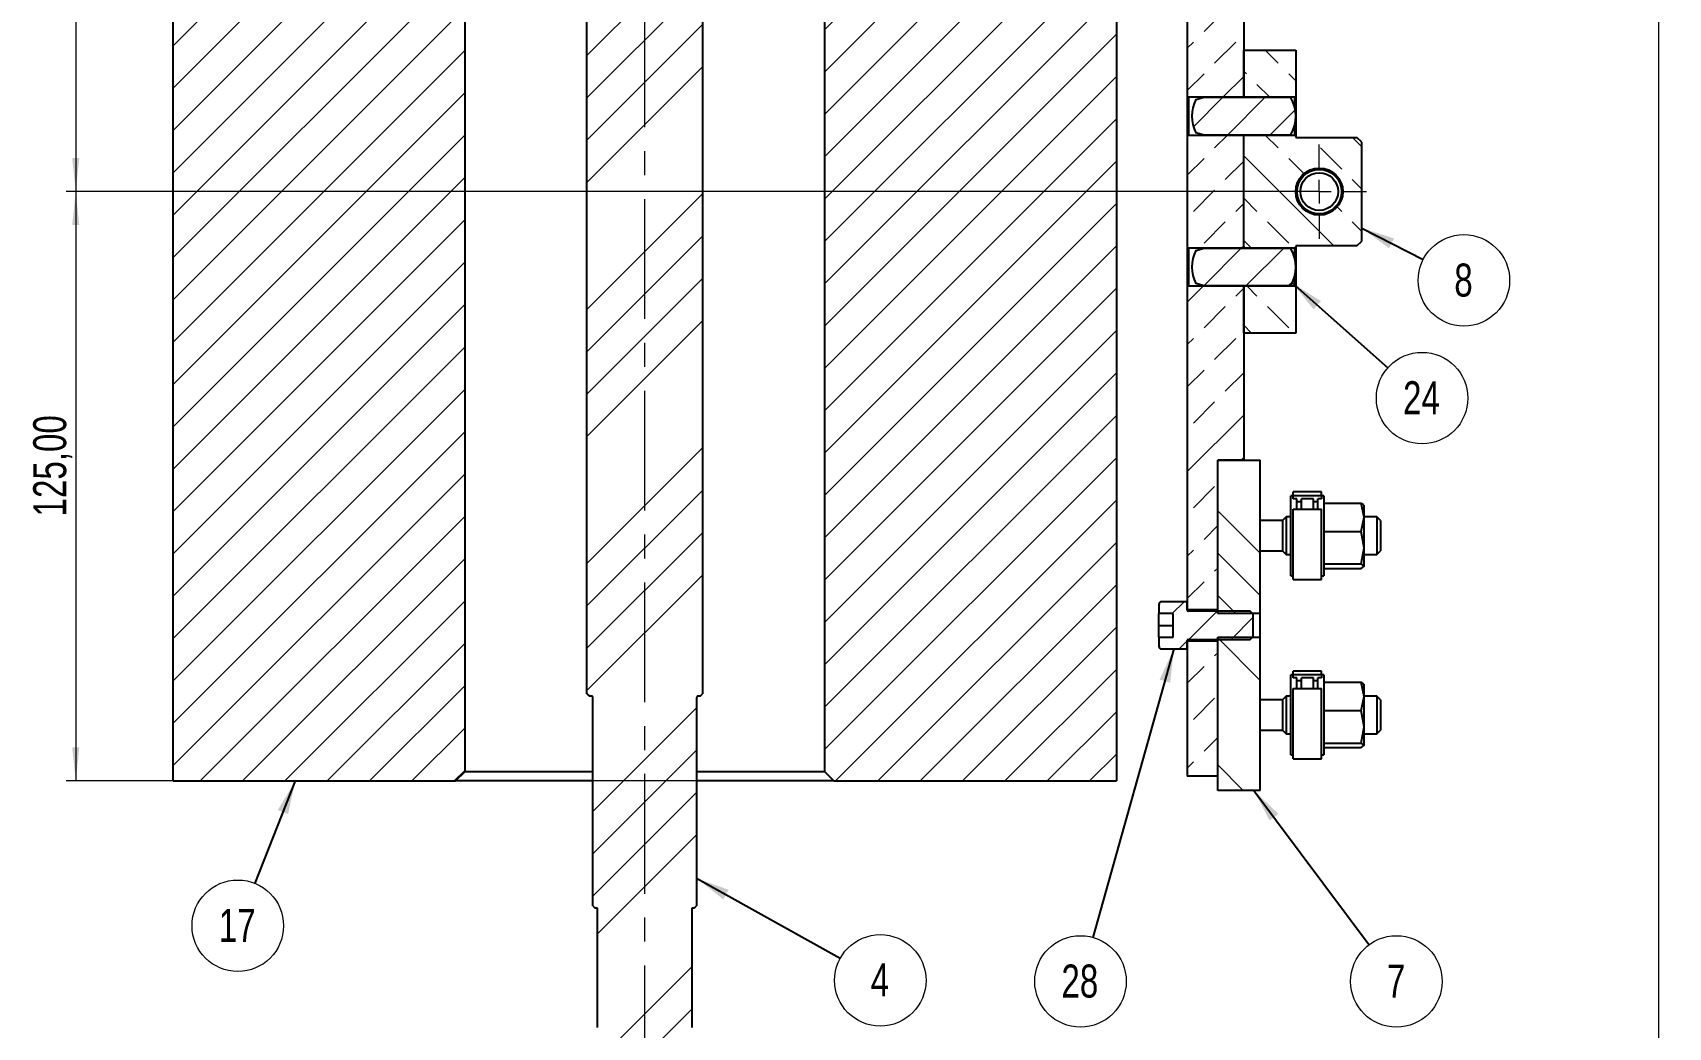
# Model space of a CAD drawing. Header units: millimetres. Extents: x 15 to 1184, y 5 to 836.
# Drawn here: x 477.5 to 650.9, y 487.1 to 592.6 of the extents above; entities that cross this region are included whole.
import ezdxf

# ---------------------------------------------------------------- set-up
doc = ezdxf.new("R2010")
doc.units = ezdxf.units.MM
doc.linetypes.add('CENTERX2', pattern=[20.32, 12.7, -2.54, 2.54, -2.54])
doc.styles.add('SLDTEXTSTYLE1', font='TXT', dxfattribs={"width": 0.75})
doc.dimstyles.new('SLDDIMSTYLE0', dxfattribs={"dimtxt": 0.18, "dimasz": 3.556, "dimexe": 0, "dimexo": 0.0625, "dimgap": 0, "dimtad": 0, "dimtih": 1, "dimtoh": 1, "dimdec": 0, "dimrnd": 1e-09, "dimzin": 0, "dimdsep": 46, "dimtxsty": 'Standard', "dimsah": 1, "dimcen": 0.09, "dimadec": 0, "dimazin": 0, "dimtfac": 3.556, "dimtdec": 0, "dimtofl": 0, "dimtmove": 0, "dimatfit": 3, "dimfxl": 1, "dimfrac": 2, "dimtolj": 1, "dimtzin": 0, "dimarcsym": 0})
doc.dimstyles.new('SLDDIMSTYLE2', dxfattribs={"dimtxt": 3.5, "dimasz": 3.556, "dimexe": 0, "dimexo": 0.0625, "dimgap": 0.875, "dimtad": 1, "dimlfac": 2, "dimrnd": 1e-09, "dimzin": 12, "dimdsep": 46, "dimtxsty": 'SLDTEXTSTYLE1', "dimsah": 1, "dimcen": 0.09, "dimadec": 0, "dimazin": 3, "dimtfac": 1, "dimtofl": 0, "dimtmove": 0, "dimatfit": 3, "dimfxl": 1, "dimfrac": 2, "dimtolj": 1, "dimtzin": 12, "dimarcsym": 0})
pattern_1 = [(45, (0, 0), (-8.98026, 8.98026), []), (45, (4.49, 0), (-8.98026, 8.98026), [3.175, -1.5875]), (45, (8.98, 0), (-8.98026, 8.98026), [3.175, -1.5875]), (45, (13.47, 0), (-8.98026, 8.98026), [3.175, -1.5875])]
pattern_2 = [(135, (0, 0), (-13.4704, -13.4704), []), (135, (-2e-14, 4.49), (-13.4704, -13.4704), []), (135, (-3e-14, 8.98), (-13.4704, -13.4704), []), (135, (-5e-14, 13.47), (-13.4704, -13.4704), [])]
pattern_3 = [(135, (0, 0), (-8.98026, -8.98026), []), (135, (-2e-14, 4.49), (-8.98026, -8.98026), [3.175, -1.5875]), (135, (-3e-14, 8.98), (-8.98026, -8.98026), [3.175, -1.5875]), (135, (-5e-14, 13.47), (-8.98026, -8.98026), [3.175, -1.5875])]

# ---------------------------------------------------------------- blocks, each defined once
blk = doc.blocks.new('_D_3')
at = {"color": 7, "linetype": 'Continuous', "lineweight": 0}
for p, q in [((564.9, 819.42), (650.9, 819.42)), ((649.9, 482.22), (649.9, 819.42)), ((547.03, 482.22), (650.9, 482.22))]:
    blk.add_line(p, q, dxfattribs=at)
at = {"color": 7, "linetype": 'Continuous', "lineweight": 18}
for points in [[(649.9, 819.42), (649.52, 815.86), (650.28, 815.86)], [(649.9, 482.22), (650.28, 485.78), (649.52, 485.78)]]:
    blk.add_solid(points, dxfattribs=at)
at = {"color": 7, "linetype": 'Continuous', "lineweight": 18, "insert": (645.39, 652.55), "char_height": 3.5, "attachment_point": 1, "rotation": 90, "style": 'SLDTEXTSTYLE1'}
blk.add_mtext('674,40', dxfattribs=at)
blk = doc.blocks.new('_D_4')
at = {"color": 7, "linetype": 'Continuous', "lineweight": 0}
for p, q in [((561.45, 638.22), (481.08, 638.22)), ((482.08, 638.22), (482.08, 575.72)), ((612.9, 575.72), (481.08, 575.72))]:
    blk.add_line(p, q, dxfattribs=at)
at = {"color": 7, "linetype": 'Continuous', "lineweight": 18}
for points in [[(482.08, 638.22), (481.7, 634.66), (482.46, 634.66)], [(482.08, 575.72), (482.46, 579.28), (481.7, 579.28)]]:
    blk.add_solid(points, dxfattribs=at)
at = {"color": 7, "linetype": 'Continuous', "lineweight": 18, "insert": (477.57, 601.35), "char_height": 3.5, "attachment_point": 1, "rotation": 90, "style": 'SLDTEXTSTYLE1'}
blk.add_mtext('125,00', dxfattribs=at)
blk = doc.blocks.new('_D_5')
at = {"color": 7, "linetype": 'Continuous', "lineweight": 0}
for p, q in [((612.9, 575.72), (481.08, 575.72)), ((482.08, 575.72), (482.08, 513.22)), ((561.45, 513.22), (481.08, 513.22))]:
    blk.add_line(p, q, dxfattribs=at)
at = {"color": 7, "linetype": 'Continuous', "lineweight": 18}
for points in [[(482.08, 575.72), (481.7, 572.16), (482.46, 572.16)], [(482.08, 513.22), (482.46, 516.78), (481.7, 516.78)]]:
    blk.add_solid(points, dxfattribs=at)
at = {"color": 7, "linetype": 'Continuous', "lineweight": 18, "insert": (477.57, 541.27), "char_height": 3.5, "attachment_point": 1, "rotation": 90, "style": 'SLDTEXTSTYLE1'}
blk.add_mtext('125,00', dxfattribs=at)
blk = doc.blocks.new('SW_NOTE_0_57')
at = {"color": 0, "linetype": 'Continuous', "lineweight": 0}
blk.add_circle((3.63, -3.22), 4.85, dxfattribs=at)
at = {"color": 0, "linetype": 'Continuous', "lineweight": 0, "insert": (3.56, -1.43), "char_height": 3.5, "attachment_point": 2, "style": 'SLDTEXTSTYLE1'}
blk.add_mtext('24', dxfattribs=at)
blk = doc.blocks.new('SW_NOTE_0_58')
at = {"color": 0, "linetype": 'Continuous', "lineweight": 0}
blk.add_circle((4.32, -2.21), 4.85, dxfattribs=at)
at = {"color": 0, "linetype": 'Continuous', "lineweight": 0, "insert": (4.28, -0.43), "char_height": 3.5, "attachment_point": 2, "style": 'SLDTEXTSTYLE1'}
blk.add_mtext('8', dxfattribs=at)
blk = doc.blocks.new('SW_NOTE_0_59')
at = {"color": 0, "linetype": 'Continuous', "lineweight": 0}
blk.add_circle((2.9, -3.89), 4.85, dxfattribs=at)
at = {"color": 0, "linetype": 'Continuous', "lineweight": 0, "insert": (2.86, -2.1), "char_height": 3.5, "attachment_point": 2, "style": 'SLDTEXTSTYLE1'}
blk.add_mtext('7', dxfattribs=at)
blk = doc.blocks.new('SW_NOTE_0_60')
at = {"color": 0, "linetype": 'Continuous', "lineweight": 0}
blk.add_circle((-1.31, -4.67), 4.85, dxfattribs=at)
at = {"color": 0, "linetype": 'Continuous', "lineweight": 0, "insert": (-1.38, -2.88), "char_height": 3.5, "attachment_point": 2, "style": 'SLDTEXTSTYLE1'}
blk.add_mtext('28', dxfattribs=at)
blk = doc.blocks.new('SW_NOTE_0_61')
at = {"color": 0, "linetype": 'Continuous', "lineweight": 0}
blk.add_circle((-1.79, -4.51), 4.85, dxfattribs=at)
at = {"color": 0, "linetype": 'Continuous', "lineweight": 0, "insert": (-1.86, -2.72), "char_height": 3.5, "attachment_point": 2, "style": 'SLDTEXTSTYLE1'}
blk.add_mtext('17', dxfattribs=at)
blk = doc.blocks.new('SW_NOTE_0_62')
at = {"color": 0, "linetype": 'Continuous', "lineweight": 0}
blk.add_circle((4.24, -2.36), 4.85, dxfattribs=at)
at = {"color": 0, "linetype": 'Continuous', "lineweight": 0, "insert": (4.2, -0.57), "char_height": 3.5, "attachment_point": 2, "style": 'SLDTEXTSTYLE1'}
blk.add_mtext('4', dxfattribs=at)
blk = doc.blocks.new('SW_CENTERMARKSYMBOL_0')
at = {"color": 0, "linetype": 'Continuous', "lineweight": 18}
for p, q in [((0, 2.5), (0, 5)), ((-2.5, 0), (-5, 0)), ((0, 0), (-1.25, 0)), ((0, 0), (0, 1.25)), ((0, 0), (0, -1.25)), ((0, 0), (1.25, 0)), ((2.5, 0), (5, 0)), ((0, -2.5), (0, -5))]:
    blk.add_line(p, q, dxfattribs=at)

msp = doc.modelspace()

# ---------------------------------------------------------------- hatches: boundary and pattern name
at = {"linetype": 'Continuous', "lineweight": 18}
h = msp.add_hatch(dxfattribs=at)
h.set_pattern_fill('DIN 201 Leichtmetall und Aluminiumlegierung', style=0, pattern_type=2)
h.set_pattern_definition(pattern_1)
h.paths.add_polyline_path([(605.9018, 657.7201), (605.9018, 677.7201), (601.4018, 677.7201), (601.4018, 725.2201), (605.9018, 725.2201), (605.9018, 728.0201), (599.9018, 728.0201), (599.9018, 585.8451), (600.0268, 585.7201), (605.7768, 585.7201), (605.9018, 585.8451), (605.9018, 622.7201), (601.4018, 622.7201), (601.4018, 657.7201)], flags=0)
h = msp.add_hatch(dxfattribs=at)
h.set_pattern_fill('DIN 201 Stahl und Stahlguss', style=0, pattern_type=2)
h.set_pattern_definition([(45, (0, 0), (-13.4704, 13.4704), []), (45, (4.49, 0), (-13.4704, 13.4704), []), (45, (8.98, 0), (-13.4704, 13.4704), []), (45, (13.47, 0), (-13.4704, 13.4704), [])])
edge = h.paths.add_edge_path(flags=0)
edge.add_line((536.1518, 639.5201), (536.1518, 627.2201))
edge.add_line((536.1518, 627.2201), (536.2768, 626.7536))
edge.add_line((536.2768, 626.7536), (536.2768, 522.4701))
edge.add_line((536.2768, 522.4701), (536.5268, 522.2201))
edge.add_line((536.5268, 522.2201), (536.7018, 522.2201))
edge.add_arc((536.7018, 522.0201), 0.2, 0, 90, ccw=False)
edge.add_line((536.9018, 522.0201), (536.9018, 499.9701))
edge.add_line((536.9018, 499.9701), (537.1518, 499.7201))
edge.add_line((537.1518, 499.7201), (537.4018, 499.7201))
edge.add_line((537.4018, 499.7201), (537.4018, 487.0701))
edge.add_line((537.4018, 487.0701), (538.2518, 486.2201))
edge.add_line((538.2518, 486.2201), (538.2768, 486.2201))
edge.add_line((538.2768, 486.2201), (538.2768, 482.7201))
edge.add_line((538.2768, 482.7201), (538.7768, 482.2201))
edge.add_line((538.7768, 482.2201), (546.0268, 482.2201))
edge.add_line((546.0268, 482.2201), (546.5268, 482.7201))
edge.add_line((546.5268, 482.7201), (546.5268, 486.2201))
edge.add_line((546.5268, 486.2201), (546.5518, 486.2201))
edge.add_line((546.5518, 486.2201), (547.4018, 487.0701))
edge.add_line((547.4018, 487.0701), (547.4018, 499.7201))
edge.add_line((547.4018, 499.7201), (547.6518, 499.7201))
edge.add_line((547.6518, 499.7201), (547.9018, 499.9701))
edge.add_line((547.9018, 499.9701), (547.9018, 522.0201))
edge.add_arc((548.1018, 522.0201), 0.2, 90, 180, ccw=False)
edge.add_line((548.1018, 522.2201), (548.2768, 522.2201))
edge.add_line((548.2768, 522.2201), (548.5268, 522.4701))
edge.add_line((548.5268, 522.4701), (548.5268, 626.7536))
edge.add_line((548.5268, 626.7536), (548.6518, 627.2201))
edge.add_line((548.6518, 627.2201), (548.6518, 639.5201))
edge.add_arc((548.8518, 639.5201), 0.2, 90, 180, ccw=False)
edge.add_line((548.8518, 639.7201), (549.2518, 639.7201))
edge.add_line((549.2518, 639.7201), (549.9018, 640.3701))
edge.add_line((549.9018, 640.3701), (549.9018, 651.6201))
edge.add_line((549.9018, 651.6201), (549.444, 652.0779))
edge.add_arc((549.7268, 652.3607), 0.4, 180, 225, ccw=False)
edge.add_line((549.3268, 652.3607), (549.3268, 653.8201))
edge.add_arc((549.7268, 653.8201), 0.4, 90, 180, ccw=False)
edge.add_line((549.7268, 654.2201), (549.7518, 654.2201))
edge.add_line((549.7518, 654.2201), (549.9018, 654.3701))
edge.add_line((549.9018, 654.3701), (549.9018, 667.8201))
edge.add_arc((550.3018, 667.8201), 0.4, 90, 180, ccw=False)
edge.add_line((550.3018, 668.2201), (550.9018, 668.2201))
edge.add_line((550.9018, 668.2201), (551.1518, 668.4701))
edge.add_line((551.1518, 668.4701), (551.1518, 679.4701))
edge.add_line((551.1518, 679.4701), (550.9018, 679.7201))
edge.add_line((550.9018, 679.7201), (550.3018, 679.7201))
edge.add_arc((550.3018, 680.1201), 0.4, 180, 270, ccw=False)
edge.add_line((549.9018, 680.1201), (549.9018, 681.9701))
edge.add_line((549.9018, 681.9701), (549.6518, 682.2201))
edge.add_line((549.6518, 682.2201), (548.4018, 682.2201))
edge.add_line((548.4018, 682.2201), (548.4018, 694.2201))
edge.add_line((548.4018, 694.2201), (547.9018, 694.7201))
edge.add_line((547.9018, 694.7201), (536.9018, 694.7201))
edge.add_line((536.9018, 694.7201), (536.4018, 694.2201))
edge.add_line((536.4018, 694.2201), (536.4018, 682.2201))
edge.add_line((536.4018, 682.2201), (535.1518, 682.2201))
edge.add_line((535.1518, 682.2201), (534.9018, 681.9701))
edge.add_line((534.9018, 681.9701), (534.9018, 680.1201))
edge.add_arc((534.5018, 680.1201), 0.4, 270, 360, ccw=False)
edge.add_line((534.5018, 679.7201), (533.9018, 679.7201))
edge.add_line((533.9018, 679.7201), (533.6518, 679.4701))
edge.add_line((533.6518, 679.4701), (533.6518, 668.4701))
edge.add_line((533.6518, 668.4701), (533.9018, 668.2201))
edge.add_line((533.9018, 668.2201), (534.5018, 668.2201))
edge.add_arc((534.5018, 667.8201), 0.4, 0, 90, ccw=False)
edge.add_line((534.9018, 667.8201), (534.9018, 654.3701))
edge.add_line((534.9018, 654.3701), (535.0518, 654.2201))
edge.add_line((535.0518, 654.2201), (535.0768, 654.2201))
edge.add_arc((535.0768, 653.8201), 0.4, 0, 90, ccw=False)
edge.add_line((535.4768, 653.8201), (535.4768, 652.3607))
edge.add_arc((535.0768, 652.3607), 0.4, 315, 360, ccw=False)
edge.add_line((535.3597, 652.0779), (534.9018, 651.6201))
edge.add_line((534.9018, 651.6201), (534.9018, 640.3701))
edge.add_line((534.9018, 640.3701), (535.5518, 639.7201))
edge.add_line((535.5518, 639.7201), (535.9518, 639.7201))
edge.add_arc((535.9518, 639.5201), 0.2, 0, 90, ccw=False)
h = msp.add_hatch(dxfattribs=at)
h.set_pattern_fill('ANSI31', style=0)
h.paths.add_polyline_path([(522.3518, 638.2201), (492.4018, 638.2201), (492.4018, 513.2201), (522.3518, 513.2201), (523.3518, 514.2201), (523.3518, 637.2201)], flags=0)
h = msp.add_hatch(dxfattribs=at)
h.set_pattern_fill('ANSI31', style=0)
h.paths.add_polyline_path([(592.4018, 638.2201), (562.4518, 638.2201), (561.4518, 637.2201), (561.4518, 514.2201), (562.4518, 513.2201), (592.4018, 513.2201)], flags=0)
h = msp.add_hatch(dxfattribs=at)
h.set_pattern_fill('DIN 201 Leichtmetall und Aluminiumlegierung', angle=90, style=0, pattern_type=2)
h.set_pattern_definition(pattern_3)
h.paths.add_polyline_path([(611.4018, 590.7201), (605.9018, 590.7201), (605.9018, 585.8451), (606.0268, 585.7201), (611.2768, 585.7201), (611.4018, 585.8451)], flags=0)
h = msp.add_hatch(dxfattribs=at)
h.set_pattern_fill('ANSI31', style=0)
edge = h.paths.add_edge_path(flags=0)
edge.add_arc((607.4018, 583.7201), 4, 330, 390)
edge.add_line((610.8659, 585.7201), (601.7093, 585.7201))
edge.add_line((601.7093, 585.7201), (600.8093, 585.4789))
edge.add_arc((604.4018, 583.7201), 4, 153.914529, 206.085471)
edge.add_line((600.8093, 581.9612), (601.7093, 581.7201))
edge.add_line((601.7093, 581.7201), (610.8659, 581.7201))
h = msp.add_hatch(dxfattribs=at)
h.set_pattern_fill('DIN 201 Leichtmetall und Aluminiumlegierung', style=0, pattern_type=2)
h.set_pattern_definition(pattern_1)
h.paths.add_polyline_path([(605.7768, 569.7201), (605.9018, 569.8451), (605.9018, 581.5951), (605.7768, 581.7201), (600.0268, 581.7201), (599.9018, 581.5951), (599.9018, 569.8451), (600.0268, 569.7201)], flags=0)
h = msp.add_hatch(dxfattribs=at)
h.set_pattern_fill('DIN 201 Leichtmetall und Aluminiumlegierung', angle=90, style=0, pattern_type=2)
h.set_pattern_definition(pattern_3)
h.paths.add_polyline_path([(618.4018, 570.4701), (618.4018, 580.9701), (617.9018, 581.4701), (611.4018, 581.4701), (611.4018, 581.5951), (611.2768, 581.7201), (606.0268, 581.7201), (605.9018, 581.5951), (605.9018, 569.8451), (606.0268, 569.7201), (611.2768, 569.7201), (611.4018, 569.8451), (611.4018, 569.9701), (617.9018, 569.9701)], flags=0)
edge = h.paths.add_edge_path(flags=0)
edge.add_arc((613.9018, 575.7201), 2.5, 0, 360)
h = msp.add_hatch(dxfattribs=at)
h.set_pattern_fill('ANSI31', style=0)
edge = h.paths.add_edge_path(flags=0)
edge.add_arc((607.4018, 567.7201), 4, 330, 390)
edge.add_line((610.8659, 569.7201), (601.7093, 569.7201))
edge.add_line((601.7093, 569.7201), (600.8093, 569.4789))
edge.add_arc((604.4018, 567.7201), 4, 153.914529, 206.085471)
edge.add_line((600.8093, 565.9612), (601.7093, 565.7201))
edge.add_line((601.7093, 565.7201), (610.8659, 565.7201))
h = msp.add_hatch(dxfattribs=at)
h.set_pattern_fill('DIN 201 Leichtmetall und Aluminiumlegierung', style=0, pattern_type=2)
h.set_pattern_definition(pattern_1)
h.paths.add_polyline_path([(599.9018, 531.3701), (603.1518, 531.3701), (603.1518, 547.2201), (605.9018, 547.2201), (605.9018, 565.5951), (605.7768, 565.7201), (600.0268, 565.7201), (599.9018, 565.5951)], flags=0)
h = msp.add_hatch(dxfattribs=at)
h.set_pattern_fill('DIN 201 Leichtmetall und Aluminiumlegierung', angle=90, style=0, pattern_type=2)
h.set_pattern_definition(pattern_3)
h.paths.add_polyline_path([(605.9018, 560.7201), (611.4018, 560.7201), (611.4018, 565.5951), (611.2768, 565.7201), (606.0268, 565.7201), (605.9018, 565.5951)], flags=0)
h = msp.add_hatch(dxfattribs=at)
h.set_pattern_fill('DIN 201 Stahl und Stahlguss', angle=90, style=0, pattern_type=2)
h.set_pattern_definition(pattern_2)
h.paths.add_polyline_path([(607.6518, 547.2201), (603.1518, 547.2201), (603.1518, 530.9701), (607.6518, 530.9701)], flags=0)
h = msp.add_hatch(dxfattribs=at)
h.set_pattern_fill('ANSI31', style=0)
edge = h.paths.add_edge_path(flags=0)
edge.add_line((599.9018, 531.3451), (599.9018, 532.2201))
edge.add_line((599.9018, 532.2201), (597.2018, 532.2201))
edge.add_arc((597.2018, 531.9201), 0.3, 90, 180)
edge.add_line((596.9018, 531.9201), (596.9018, 530.9701))
edge.add_line((596.9018, 530.9701), (598.4018, 530.9701))
edge.add_line((598.4018, 530.9701), (598.4018, 528.4701))
edge.add_line((598.4018, 528.4701), (596.9018, 528.4701))
edge.add_line((596.9018, 528.4701), (596.9018, 527.5201))
edge.add_arc((597.2018, 527.5201), 0.3, 180, 270)
edge.add_line((597.2018, 527.2201), (599.9018, 527.2201))
edge.add_line((599.9018, 527.2201), (599.9018, 528.0951))
edge.add_arc((600.0268, 528.0951), 0.125, 90, 180, ccw=False)
edge.add_line((600.0268, 528.2201), (606.5951, 528.2201))
edge.add_line((606.5951, 528.2201), (606.9018, 528.5268))
edge.add_line((606.9018, 528.5268), (606.9018, 530.9133))
edge.add_line((606.9018, 530.9133), (606.5951, 531.2201))
edge.add_line((606.5951, 531.2201), (600.0268, 531.2201))
edge.add_arc((600.0268, 531.3451), 0.125, 180, 270, ccw=False)
h = msp.add_hatch(dxfattribs=at)
h.set_pattern_fill('DIN 201 Leichtmetall und Aluminiumlegierung', style=0, pattern_type=2)
h.set_pattern_definition(pattern_1)
h.paths.add_polyline_path([(599.9018, 513.7201), (603.1518, 513.7201), (603.1518, 528.0701), (599.9018, 528.0701)], flags=0)
h = msp.add_hatch(dxfattribs=at)
h.set_pattern_fill('DIN 201 Stahl und Stahlguss', angle=90, style=0, pattern_type=2)
h.set_pattern_definition(pattern_2)
h.paths.add_polyline_path([(603.1518, 512.2201), (607.6518, 512.2201), (607.6518, 528.4701), (603.1518, 528.4701)], flags=0)

# ---------------------------------------------------------------- linework, layer by layer
at = {"color": 7, "linetype": 'CENTERX2', "lineweight": 18}
msp.add_line((542.4018, 480.938), (542.4018, 730.1258), dxfattribs=at)
at = {"color": 7, "linetype": 'Continuous', "lineweight": 25}
for p, q in [((599.9018, 728.0201), (599.9018, 585.8451)), ((492.4018, 513.2201), (492.4018, 638.2201)), ((592.4018, 638.2201), (592.4018, 513.2201)), ((523.3518, 514.2201), (523.3518, 637.2201)), ((561.4518, 637.2201), (561.4518, 514.2201)), ((536.2768, 522.4701), (536.2768, 626.7536)), ((548.5268, 626.7536), (548.5268, 522.4701)), ((605.9018, 622.7201), (605.9018, 585.8451)), ((605.9018, 590.7201), (611.4018, 590.7201)), ((605.9018, 585.8451), (605.9018, 590.7201)), ((611.4018, 590.7201), (611.4018, 585.8451)), ((600.0268, 585.7201), (599.9018, 585.8451)), ((599.9018, 585.8451), (599.9018, 581.5951)), ((605.7768, 585.7201), (600.0268, 585.7201)), ((600.0268, 585.7201), (600.0268, 581.7201)), ((600.8093, 585.4789), (601.7093, 585.7201)), ((601.7093, 585.7201), (610.8659, 585.7201)), ((605.9018, 585.8451), (605.7768, 585.7201)), ((606.0268, 585.7201), (605.9018, 585.8451)), ((605.9018, 585.8451), (605.9018, 585.7201)), ((611.2768, 585.7201), (606.0268, 585.7201)), ((611.4018, 585.8451), (611.2768, 585.7201)), ((611.2768, 585.7201), (611.2768, 584.7122)), ((611.4018, 585.8451), (611.4018, 581.5951)), ((611.2768, 582.7279), (611.2768, 581.7201)), ((599.9018, 581.5951), (600.0268, 581.7201)), ((599.9018, 581.5951), (599.9018, 569.8451)), ((600.0268, 581.7201), (605.7768, 581.7201)), ((601.7093, 581.7201), (600.8093, 581.9612)), ((610.8659, 581.7201), (601.7093, 581.7201)), ((605.7768, 581.7201), (605.9018, 581.5951)), ((605.9018, 581.5951), (606.0268, 581.7201)), ((605.9018, 581.7201), (605.9018, 581.5951)), ((605.9018, 569.8451), (605.9018, 581.5951)), ((606.0268, 581.7201), (611.2768, 581.7201)), ((611.2768, 581.7201), (611.4018, 581.5951)), ((611.4018, 581.5951), (611.4018, 581.4701)), ((611.4018, 581.4701), (617.9018, 581.4701)), ((618.4018, 580.9701), (617.9018, 581.4701)), ((618.4018, 570.4701), (618.4018, 580.9701)), ((617.9018, 569.9701), (618.4018, 570.4701)), ((600.0268, 569.7201), (599.9018, 569.8451)), ((599.9018, 569.8451), (599.9018, 565.5951)), ((605.7768, 569.7201), (600.0268, 569.7201)), ((600.0268, 569.7201), (600.0268, 565.7201)), ((600.8093, 569.4789), (601.7093, 569.7201)), ((601.7093, 569.7201), (610.8659, 569.7201)), ((605.9018, 569.8451), (605.7768, 569.7201)), ((606.0268, 569.7201), (605.9018, 569.8451)), ((605.9018, 569.8451), (605.9018, 569.7201)), ((611.2768, 569.7201), (606.0268, 569.7201)), ((611.4018, 569.8451), (611.2768, 569.7201)), ((611.2768, 569.7201), (611.2768, 568.7122)), ((617.9018, 569.9701), (611.4018, 569.9701)), ((611.4018, 569.9701), (611.4018, 569.8451)), ((611.4018, 569.8451), (611.4018, 565.5951)), ((599.9018, 565.5951), (600.0268, 565.7201)), ((599.9018, 565.5951), (599.9018, 531.3701)), ((600.0268, 565.7201), (605.7768, 565.7201)), ((601.7093, 565.7201), (600.8093, 565.9612)), ((610.8659, 565.7201), (601.7093, 565.7201)), ((605.7768, 565.7201), (605.9018, 565.5951)), ((605.9018, 565.5951), (606.0268, 565.7201)), ((605.9018, 565.7201), (605.9018, 565.5951)), ((605.9018, 560.7201), (605.9018, 565.5951)), ((605.9018, 565.5951), (605.9018, 547.2201)), ((606.0268, 565.7201), (611.2768, 565.7201)), ((611.2768, 566.7279), (611.2768, 565.7201)), ((611.2768, 565.7201), (611.4018, 565.5951)), ((611.4018, 565.5951), (611.4018, 560.7201)), ((611.4018, 560.7201), (605.9018, 560.7201)), ((603.1518, 547.2201), (607.6518, 547.2201)), ((603.1518, 530.9701), (603.1518, 547.2201)), ((605.9018, 547.2201), (603.1518, 547.2201)), ((603.1518, 531.3701), (603.1518, 547.2201)), ((607.6518, 530.9701), (607.6518, 547.2201)), ((611.1518, 543.4701), (610.9018, 543.4701)), ((610.9018, 535.8305), (610.9018, 543.4701)), ((614.1518, 543.8701), (611.1518, 543.8701)), ((611.1518, 543.5037), (611.1518, 543.8701)), ((611.1518, 543.5037), (614.1518, 543.5037)), ((611.1518, 543.1352), (611.1518, 543.5037)), ((611.5384, 543.1352), (611.1518, 543.1352)), ((611.5384, 542.0252), (611.5384, 543.1352)), ((612.0157, 542.822), (611.5384, 542.822)), ((613.2883, 543.1352), (612.0157, 543.1352)), ((612.0157, 542.0252), (612.0157, 543.1352)), ((613.2883, 542.0252), (613.2883, 543.1352)), ((613.7655, 542.822), (613.2883, 542.822)), ((613.7655, 542.0252), (613.7655, 543.1352)), ((614.1518, 543.1352), (613.7655, 543.1352)), ((614.1518, 543.5037), (614.1518, 543.8701)), ((614.1518, 543.5037), (614.1518, 543.1352)), ((614.4013, 543.4701), (614.1518, 543.4701)), ((614.4013, 543.4701), (614.4013, 534.9701)), ((610.4018, 541.2201), (610.0183, 540.8366)), ((610.9018, 541.2201), (610.4018, 541.2201)), ((610.4018, 541.2201), (610.4018, 537.2201)), ((611.1518, 534.5701), (611.1518, 542.0252)), ((611.1518, 542.0252), (614.1518, 542.0252)), ((614.1518, 534.5701), (614.1518, 542.0252)), ((614.4013, 542.6771), (618.3615, 542.6771)), ((618.6518, 541.1806), (618.3615, 542.6771)), ((618.3615, 542.6771), (618.5896, 542.4948)), ((618.3615, 539.6841), (618.6518, 541.1806)), ((618.6518, 541.1806), (618.6518, 542.4701)), ((620.0183, 541.2201), (618.6518, 541.2201)), ((618.6518, 537.9556), (618.6518, 541.1806)), ((620.4018, 540.8366), (620.0183, 541.2201)), ((620.0183, 541.2201), (620.0183, 537.2201)), ((610.0183, 540.8366), (607.6518, 540.8366)), ((610.0183, 540.8366), (610.0183, 537.6036)), ((614.4013, 539.6841), (618.3615, 539.6841)), ((618.6518, 537.9556), (618.3615, 539.6841)), ((620.4018, 540.8366), (620.4018, 537.6036)), ((607.6518, 537.6036), (610.0183, 537.6036)), ((610.0183, 537.6036), (610.4018, 537.2201)), ((618.3615, 536.227), (618.6518, 537.9556)), ((618.6518, 535.995), (618.6518, 537.9556)), ((620.0183, 537.2201), (620.4018, 537.6036)), ((610.4018, 537.2201), (610.9018, 537.2201)), ((610.9018, 534.9701), (610.9018, 535.8305)), ((614.4013, 536.227), (618.3615, 536.227)), ((614.4013, 535.763), (618.3615, 535.763)), ((618.6518, 535.995), (618.3615, 536.227)), ((618.3615, 535.763), (618.6518, 535.995)), ((618.6518, 537.2201), (620.0183, 537.2201)), ((618.6518, 535.9701), (618.6518, 535.995)), ((610.9018, 534.9701), (611.1518, 534.9701)), ((611.1518, 534.5701), (614.1518, 534.5701)), ((614.1518, 534.9701), (614.4013, 534.9701)), ((596.9018, 531.9201), (596.9018, 530.9701)), ((598.4018, 530.9701), (596.9018, 530.9701)), ((596.9018, 529.7201), (596.9018, 530.9701)), ((599.9018, 532.2201), (597.2018, 532.2201)), ((598.4018, 528.4701), (598.4018, 530.9701)), ((599.9018, 531.3451), (599.9018, 532.2201)), ((603.1518, 531.3701), (599.9018, 531.3701)), ((606.5951, 531.2201), (600.0268, 531.2201)), ((607.6518, 530.9701), (603.1518, 530.9701)), ((606.9018, 530.9133), (606.5951, 531.2201)), ((606.9018, 528.5268), (606.9018, 530.9133)), ((607.6518, 528.4701), (607.6518, 530.9701)), ((596.9018, 529.7201), (598.4018, 529.7201)), ((596.9018, 528.4701), (596.9018, 529.7201)), ((596.9018, 528.4701), (596.9018, 527.5201)), ((596.9018, 528.4701), (598.4018, 528.4701)), ((597.2018, 527.2201), (599.9018, 527.2201)), ((599.9018, 527.2201), (599.9018, 528.0951)), ((599.9018, 528.0701), (599.9018, 513.7201)), ((599.9018, 528.0701), (603.1518, 528.0701)), ((600.0268, 528.2201), (606.5951, 528.2201)), ((603.1518, 528.4701), (607.6518, 528.4701)), ((603.1518, 512.2201), (603.1518, 528.4701)), ((603.1518, 513.7201), (603.1518, 528.0701)), ((606.5951, 528.2201), (606.9018, 528.5268)), ((607.6518, 512.2201), (607.6518, 528.4701)), ((611.1518, 524.4701), (610.9018, 524.4701)), ((610.9018, 516.8305), (610.9018, 524.4701)), ((614.1518, 524.8701), (611.1518, 524.8701)), ((611.1518, 524.5037), (611.1518, 524.8701)), ((611.1518, 524.5037), (614.1518, 524.5037)), ((611.1518, 524.1352), (611.1518, 524.5037)), ((611.5384, 524.1352), (611.1518, 524.1352)), ((611.5384, 523.0252), (611.5384, 524.1352)), ((612.0157, 523.822), (611.5384, 523.822)), ((613.2883, 524.1352), (612.0157, 524.1352)), ((612.0157, 523.0252), (612.0157, 524.1352)), ((613.2883, 523.0252), (613.2883, 524.1352)), ((613.7655, 523.822), (613.2883, 523.822)), ((613.7655, 523.0252), (613.7655, 524.1352)), ((614.1518, 524.1352), (613.7655, 524.1352)), ((614.1518, 524.5037), (614.1518, 524.8701)), ((614.1518, 524.5037), (614.1518, 524.1352)), ((614.4013, 524.4701), (614.1518, 524.4701)), ((614.4013, 524.4701), (614.4013, 515.9701)), ((614.4013, 523.6771), (618.3615, 523.6771)), ((618.6518, 522.1806), (618.3615, 523.6771)), ((618.3615, 523.6771), (618.5896, 523.4948)), ((536.2768, 522.4701), (536.5268, 522.2201)), ((536.7018, 522.2201), (536.5268, 522.2201)), ((536.9018, 499.9701), (536.9018, 522.0201)), ((547.9018, 522.0201), (547.9018, 499.9701)), ((548.2768, 522.2201), (548.1018, 522.2201)), ((548.2768, 522.2201), (548.5268, 522.4701)), ((610.4018, 522.2201), (610.0183, 521.8366)), ((610.9018, 522.2201), (610.4018, 522.2201)), ((610.4018, 522.2201), (610.4018, 518.2201)), ((611.1518, 523.0252), (614.1518, 523.0252)), ((611.1518, 515.5701), (611.1518, 523.0252)), ((614.1518, 515.5701), (614.1518, 523.0252)), ((618.3615, 520.6841), (618.6518, 522.1806)), ((618.6518, 522.1806), (618.6518, 523.4701)), ((620.0183, 522.2201), (618.6518, 522.2201)), ((618.6518, 518.9556), (618.6518, 522.1806)), ((620.4018, 521.8366), (620.0183, 522.2201)), ((620.0183, 522.2201), (620.0183, 518.2201)), ((610.0183, 521.8366), (607.6518, 521.8366)), ((610.0183, 521.8366), (610.0183, 518.6036)), ((614.4013, 520.6841), (618.3615, 520.6841)), ((618.6518, 518.9556), (618.3615, 520.6841)), ((620.4018, 521.8366), (620.4018, 518.6036)), ((607.6518, 518.6036), (610.0183, 518.6036)), ((610.0183, 518.6036), (610.4018, 518.2201)), ((618.3615, 517.227), (618.6518, 518.9556)), ((618.6518, 516.995), (618.6518, 518.9556)), ((620.0183, 518.2201), (620.4018, 518.6036)), ((610.4018, 518.2201), (610.9018, 518.2201)), ((610.9018, 515.9701), (610.9018, 516.8305)), ((614.4013, 517.227), (618.3615, 517.227)), ((614.4013, 516.763), (618.3615, 516.763)), ((618.6518, 516.995), (618.3615, 517.227)), ((618.3615, 516.763), (618.6518, 516.995)), ((618.6518, 518.2201), (620.0183, 518.2201)), ((618.6518, 516.9701), (618.6518, 516.995)), ((610.9018, 515.9701), (611.1518, 515.9701)), ((611.1518, 515.5701), (614.1518, 515.5701)), ((614.1518, 515.9701), (614.4013, 515.9701)), ((492.4018, 513.2201), (522.3518, 513.2201)), ((522.3518, 513.2201), (523.3518, 514.2201)), ((536.9018, 513.2201), (522.3518, 513.2201)), ((523.3518, 514.2201), (536.9018, 514.2201)), ((547.9018, 514.2201), (561.4518, 514.2201)), ((562.4518, 513.2201), (547.9018, 513.2201)), ((561.4518, 514.2201), (562.4518, 513.2201)), ((562.4518, 513.2201), (592.4018, 513.2201)), ((603.1518, 513.7201), (599.9018, 513.7201)), ((607.6518, 512.2201), (603.1518, 512.2201)), ((536.9018, 499.9701), (537.1518, 499.7201)), ((537.4018, 499.7201), (537.1518, 499.7201)), ((537.4018, 487.0701), (537.4018, 499.7201)), ((547.6518, 499.7201), (547.4018, 499.7201)), ((547.4018, 499.7201), (547.4018, 487.0701)), ((547.6518, 499.7201), (547.9018, 499.9701))]:
    msp.add_line(p, q, dxfattribs=at)
for radius in [2.5, 2.3557, 2]:
    msp.add_circle((613.9018, 575.7201), radius, dxfattribs=at)
for centre, radius, start, end in [((604.4018, 583.7201), 4, 153.914529, 206.085471), ((607.4018, 583.7201), 4, 330, 30), ((604.4018, 567.7201), 4, 153.914529, 206.085471), ((607.4018, 567.7201), 4, 330, 30), ((597.2018, 531.9201), 0.3, 90, 180), ((600.0268, 531.3451), 0.125, 180, 270), ((597.2018, 527.5201), 0.3, 180, 270), ((600.0268, 528.0951), 0.125, 90, 180), ((536.7018, 522.0201), 0.2, 0, 90), ((548.1018, 522.0201), 0.2, 90, 180)]:
    msp.add_arc(centre, radius, start, end, dxfattribs=at)

# ---------------------------------------------------------------- block references
at = {"color": 7, "linetype": 'Continuous', "lineweight": 0}
for name, p in [('SW_CENTERMARKSYMBOL_0', (613.9018, 575.7201)), ('SW_NOTE_0_58', (624.9129, 568.5163)), ('SW_NOTE_0_57', (621.1741, 557.0376)), ('SW_NOTE_0_61', (501.0507, 502.3679)), ('SW_NOTE_0_62', (563.1291, 494.4282)), ('SW_NOTE_0_60', (589.9032, 496.627)), ('SW_NOTE_0_59', (619.1799, 495.8465))]:
    msp.add_blockref(name, p, dxfattribs=at)

# ---------------------------------------------------------------- dimensions: what is measured, and where the dimension line sits
at = {"color": 7, "linetype": 'Continuous', "lineweight": 18}
for base, p1, p2, picture, middle in [((649.9018, 819.4201), (546.0268, 482.2201), (563.9018, 819.4201), '_D_3', (649.9018, 659.6589)), ((482.0829, 575.7201), (562.4518, 638.2201), (613.9018, 575.7201), '_D_4', (482.0829, 608.465)), ((482.0829, 513.2201), (613.9018, 575.7201), (562.4518, 513.2201), '_D_5', (482.0829, 548.3814))]:
    dim = msp.add_linear_dim(base=base, p1=p1, p2=p2, angle=90, dimstyle='SLDDIMSTYLE2', dxfattribs=at)
    dim.commit()
    dim.dimension.update_dxf_attribs({"geometry": picture, "text_midpoint": middle, "dimtype": 160})

# ---------------------------------------------------------------- leaders
at = {"color": 7, "linetype": 'Continuous', "lineweight": 0}
for points in [[(618.4018, 571.8501), (624.9129, 568.5163)], [(611.029, 566.0338), (621.1741, 557.0376)], [(598.4938, 527.2201), (589.9032, 496.627)], [(505.3581, 513.2201), (501.0507, 502.3679)], [(606.9755, 512.2201), (619.1799, 495.8465)], [(547.9018, 502.8914), (563.1291, 494.4282)]]:
    msp.add_leader(points, dimstyle='SLDDIMSTYLE0', dxfattribs=at)

doc.saveas('drawing.dxf')
